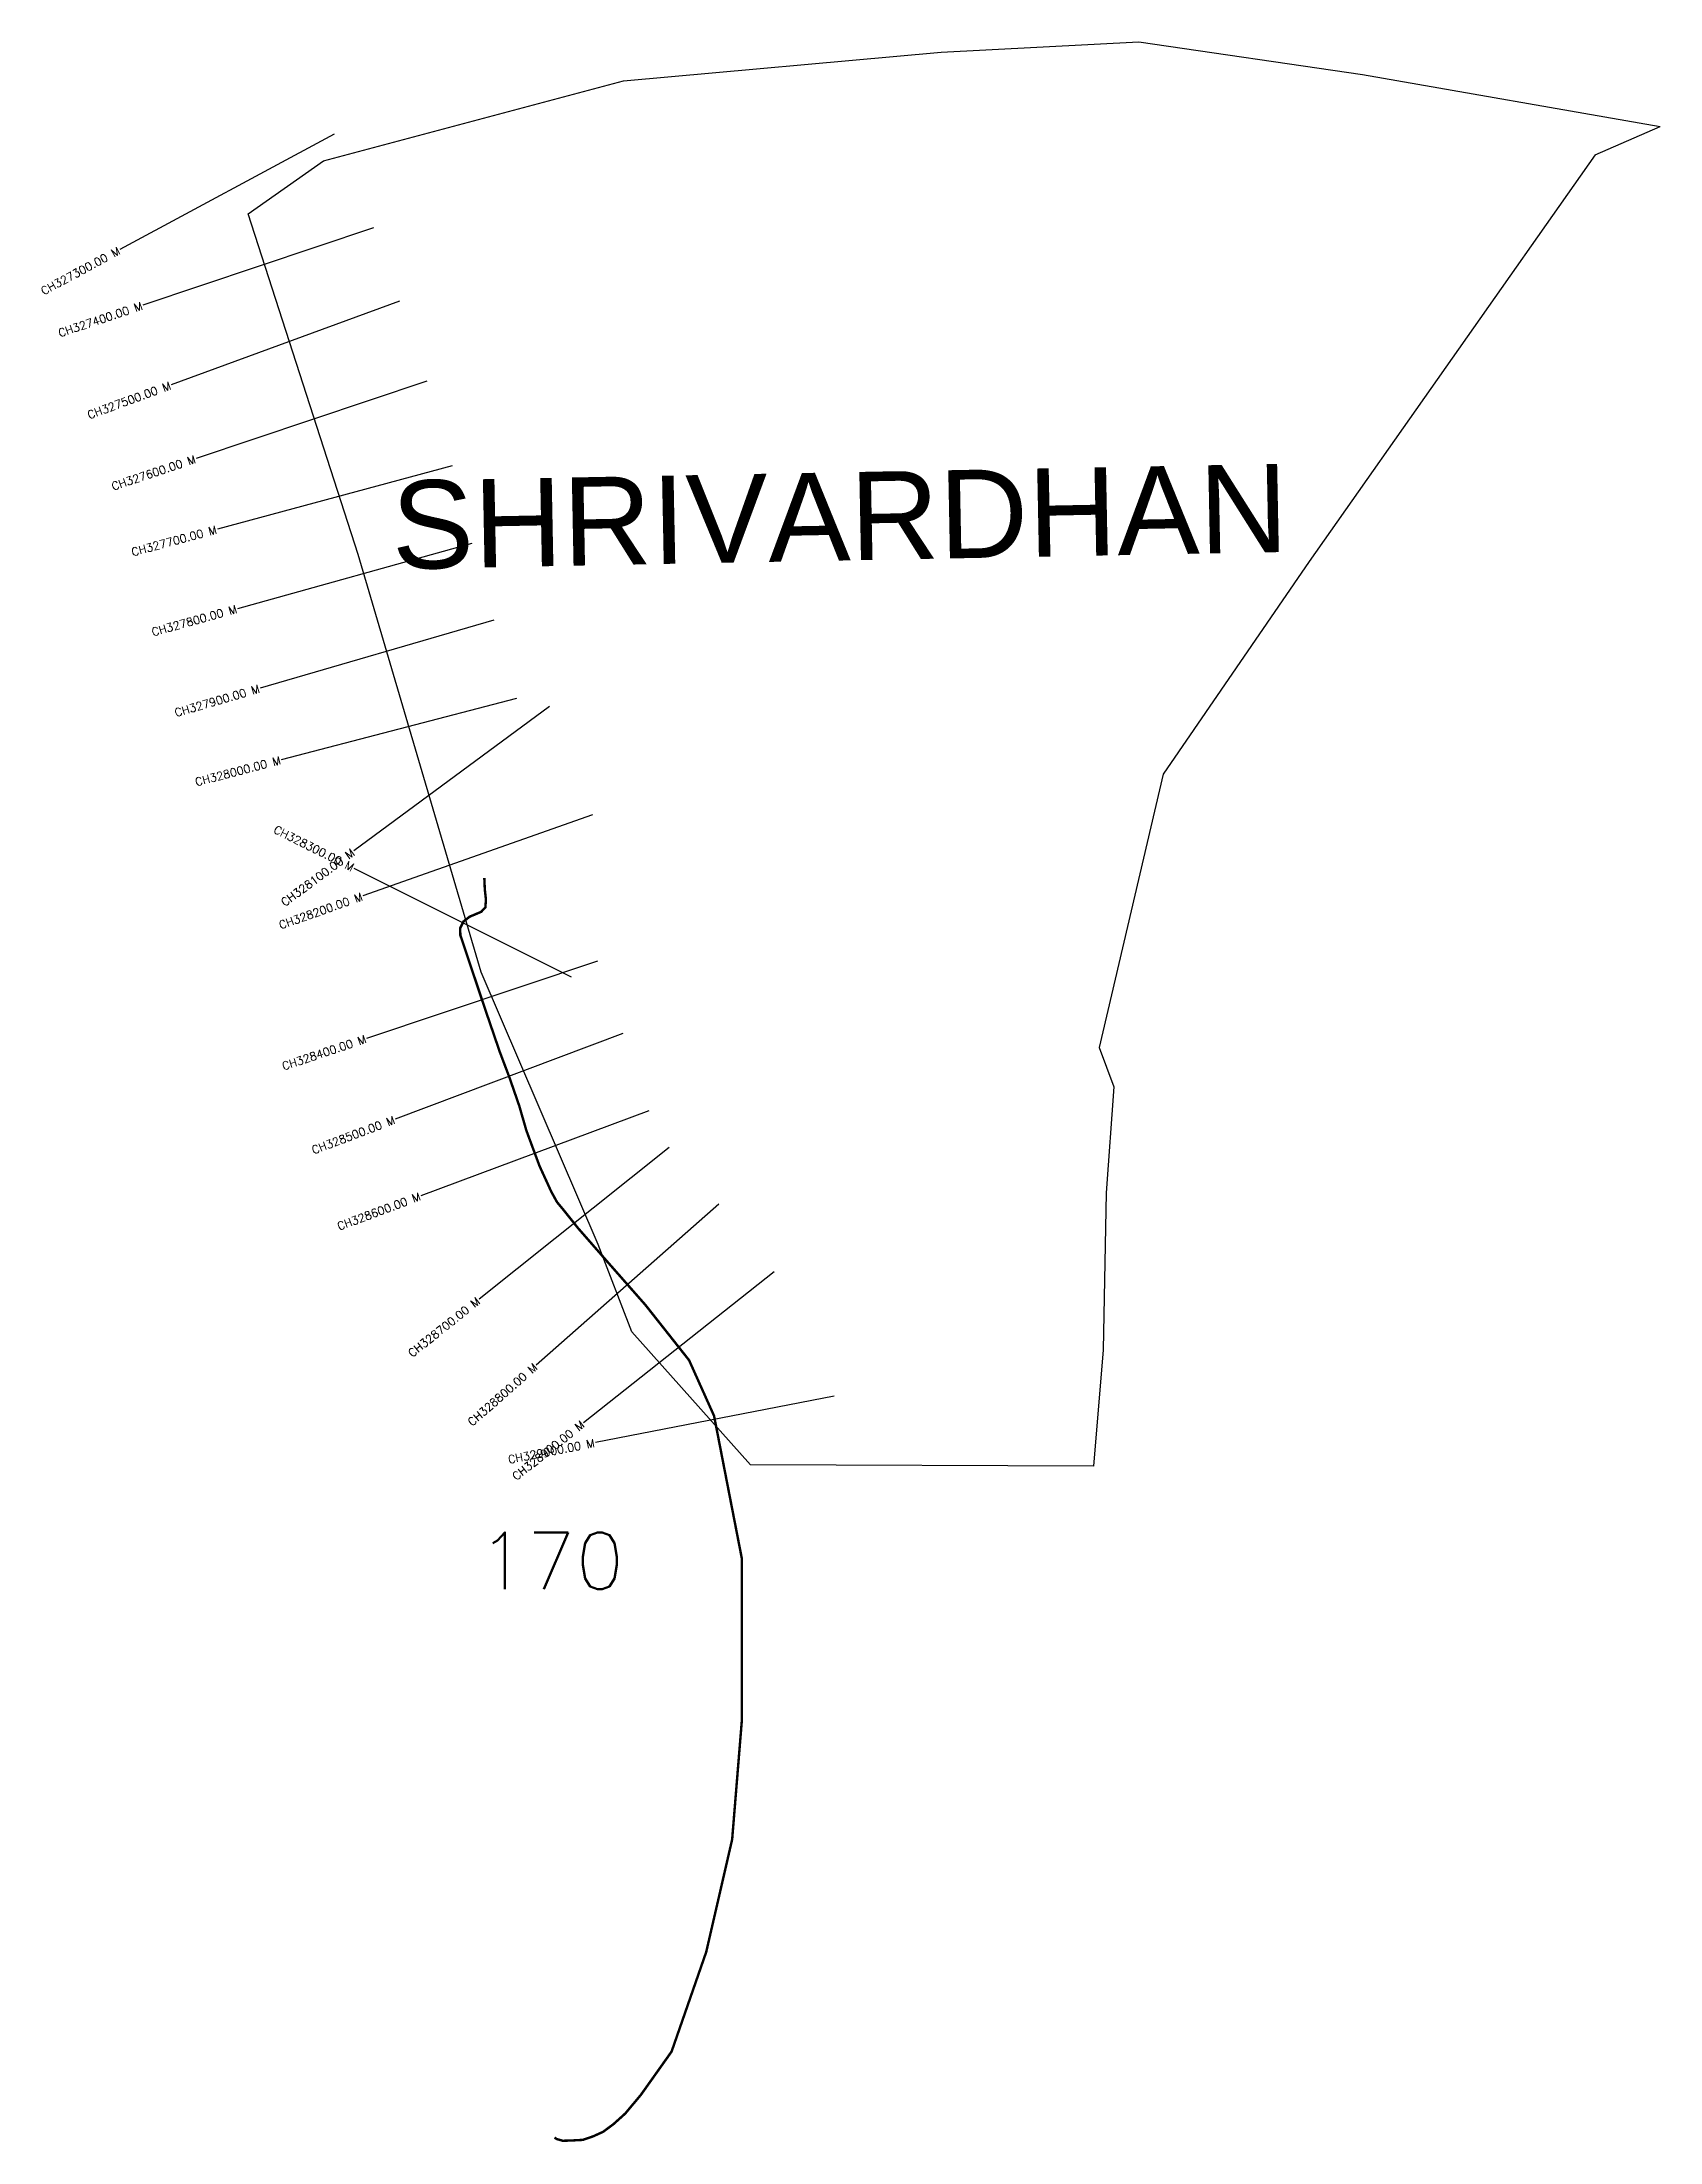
# Model space of a CAD drawing. Header units: metres. Extents: x 289082 to 291077, y 1994034 to 1996622.
import ezdxf
from ezdxf.enums import TextEntityAlignment as Align

# ---------------------------------------------------------------- set-up
doc = ezdxf.new("R2010")
doc.units = ezdxf.units.M
doc.header["$MEASUREMENT"] = 0
for name, color, linetype in [('CS', 134, 'Continuous'), ('CSMark', 6, 'Continuous'), ('NATURALLY PROTECTED', 3, 'Continuous'), ('village', 3, 'Continuous'), ('VILLAGE NAME', 250, 'Continuous')]:
    doc.layers.add(name, color=color, linetype=linetype)
doc.styles.get("Standard").update_dxf_attribs({"font": 'simplex.shx'})

msp = doc.modelspace()

# ---------------------------------------------------------------- linework, layer by layer
at = {"color": 6, "flags": 128}
msp.add_lwpolyline([(290997, 1996483), (291076.9, 1996518)], dxfattribs=at)
at = {"layer": 'CS'}
for p, q in [((289441.9, 1996508.7), (289177.9, 1996366.3)), ((289490.6, 1996393.1), (289206.2, 1996297.8)), ((289522.7, 1996302.8), (289241, 1996199.6)), ((289556.3, 1996204.2), (289271.8, 1996108.8)), ((289587.7, 1996099.9), (289298, 1996021.7)), ((289611.9, 1996003.9), (289322.8, 1995923.7)), ((289638.8, 1995909.7), (289350.8, 1995825.7)), ((289667, 1995813.1), (289376.7, 1995737.4)), ((289707.7, 1995803.2), (289466.3, 1995625.1)), ((289760.5, 1995669.5), (289477.6, 1995569.6)), ((289734.9, 1995469.3), (289466.6, 1995603.5)), ((289766.6, 1995489.1), (289482.1, 1995394)), ((289798, 1995400.2), (289517.3, 1995294.4)), ((289830, 1995304.9), (289548.9, 1995200.1)), ((289855.3, 1995259.6), (289620.8, 1995072.5)), ((289916.2, 1995189.8), (289691.1, 1994991.4)), ((289984.7, 1995106.3), (289749.4, 1994920.3)), ((290058.6, 1994953), (289764.1, 1994895.7))]:
    msp.add_line(p, q, dxfattribs=at)
at = {"layer": 'NATURALLY PROTECTED', "const_width": 3, "flags": 128}
msp.add_lwpolyline([(289627.2, 1995591.6), (289627.8, 1995577.8), (289629.2, 1995565.1), (289628.5, 1995555.5), (289623.3, 1995550), (289609.1, 1995544), (289601.5, 1995538.1), (289597.5, 1995530), (289597.6, 1995521.3), (289604.7, 1995500.4), (289627.1, 1995433.3), (289646.4, 1995377), (289658.3, 1995345.5), (289670.3, 1995310.8), (289679.1, 1995280.3), (289695.2, 1995236.9), (289709.8, 1995205), (289716.8, 1995192.3), (289724.5, 1995183), (289742.8, 1995160.1), (289778.8, 1995118.9), (289825.8, 1995065.5), (289879.7, 1994997.3), (289910.5, 1994928.7), (289944.8, 1994752.6), (289944.8, 1994553.8), (289932.8, 1994406.6), (289900.8, 1994267.8), (289858.1, 1994145.1), (289820.2, 1994091.7), (289800.9, 1994068.7), (289786.5, 1994055.7), (289773.8, 1994046.3), (289761.5, 1994040.7), (289748.8, 1994036.3), (289734.3, 1994035.5), (289723.9, 1994035.2), (289716.5, 1994037.3), (289713.8, 1994039.2)], dxfattribs=at)
at = {"layer": 'village', "color": 6}
for points in [[(289429.1, 1996475.9, 0), (289799, 1996574.4, 0), (290190.7, 1996609.5, 0), (290434.2, 1996622.2, 0), (290710, 1996582.2, 0), (291076.9, 1996518, 0)], [(290997, 1996483, 0), (290644.2, 1995981.8, 0), (290464.3, 1995719.6, 0), (290385.2, 1995382.6, 0), (290403.3, 1995334.2, 0), (290393.9, 1995203.8, 0), (290390.2, 1995010.2, 0), (290378.2, 1994866.9, 0), (289955.5, 1994868.2, 0), (289809.1, 1995032.2, 0), (289767.5, 1995140.1, 0), (289623.5, 1995475.6, 0), (289471.6, 1995990.5, 0), (289336, 1996410.4, 0), (289429.1, 1996475.9, 0)]]:
    msp.add_polyline3d(points, dxfattribs=at)

# ---------------------------------------------------------------- texts
at = {"insert": (289619.6, 1994785.1), "char_height": 70, "attachment_point": 1}
msp.add_mtext_dynamic_manual_height_columns('170', width=95.172, gutter_width=1, heights=[0], dxfattribs=at)
at = {"layer": 'CSMark'}
for s, rotation, p in [('CH327300.00 M', 28.3475, (289177, 1996365.8)), ('CH327400.00 M', 18.5208, (289205.2, 1996297.4)), ('CH327500.00 M', 20.1215, (289240.1, 1996199.2)), ('CH327600.00 M', 18.5277, (289270.9, 1996108.5)), ('CH327700.00 M', 15.1175, (289297.1, 1996021.4)), ('CH327800.00 M', 15.5057, (289321.8, 1995923.5)), ('CH327900.00 M', 16.2494, (289349.8, 1995825.4)), ('CH328000.00 M', 14.6179, (289375.8, 1995737.1)), ('CH328300.00 M', 333.4174, (289465.7, 1995604)), ('CH328100.00 M', 36.404, (289465.5, 1995624.5)), ('CH328200.00 M', 19.4523, (289476.7, 1995569.3)), ('CH328400.00 M', 18.4771, (289481.1, 1995393.7)), ('CH328500.00 M', 20.6588, (289516.4, 1995294)), ('CH328600.00 M', 20.4562, (289548, 1995199.7)), ('CH328700.00 M', 38.5732, (289620, 1995071.9)), ('CH328800.00 M', 41.3822, (289690.4, 1994990.8)), ('CH328900.00 M', 38.3203, (289748.6, 1994919.7)), ('CH329000.00 M', 11.0134, (289763.1, 1994895.5))]:
    msp.add_text(s, height=10, rotation=rotation, dxfattribs=at).set_placement(p, align=Align.MIDDLE_RIGHT)
at = {"layer": 'VILLAGE NAME', "insert": (289511.7, 1996081.1), "char_height": 108.748, "attachment_point": 1, "rotation": 1.1028}
msp.add_mtext_dynamic_manual_height_columns('{\\fArial|b0|i0|c0|p34;SHRIVARDHAN }', width=1068.399, gutter_width=543.7, heights=[112.5], dxfattribs=at)

doc.saveas('drawing.dxf')
